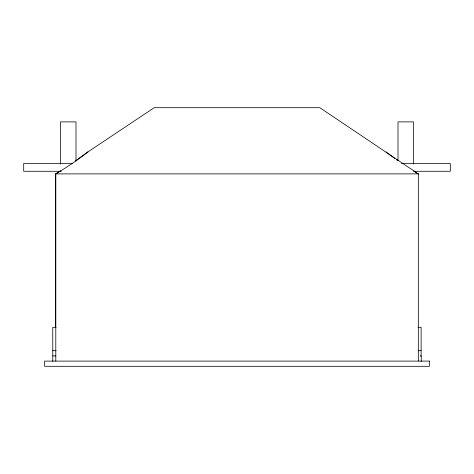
<?xml version="1.0" encoding="UTF-8"?>
<svg xmlns="http://www.w3.org/2000/svg" width="474" height="474" viewBox="0 0 474 474"><rect width="100%" height="100%" fill="white"/><g stroke="black" fill="none" stroke-linecap="round" stroke-linejoin="round"><path stroke-width="0.71" d="M418.329 361.105L418.329 173.887L319.814 107.699L154.186 107.699L87.406 152.261L75.793 160.615M60.328 170.913L55.671 173.887L55.671 327.801M87.406 152.261L87.957 152L78.157 159.294A27.984 2.21 -33.5 0 1 63.279 169.319L55.79 173.887L55.79 361.105M72.617 163.483L23.7 163.483L23.7 171.286L61.229 171.298M401.383 163.483L450.3 163.483L450.3 171.286L413.399 171.286M55.671 173.887L418.329 173.887M56.086 327.297L52.756 327.297L52.774 361.449M417.991 327.297L421.119 327.297L421.119 356.377M52.756 350.701L56.086 350.701M417.991 350.701L421.119 350.701M52.774 355.903L55.938 355.903M420.201 355.903L421.226 355.903L421.226 361.449M386.043 152L386.594 152.261M418.21 173.887L414.264 171.523M388.668 154.003L394.682 158.446M386.707 152.575L388.176 153.641M413.488 164.093L413.488 121.883L398.006 121.883L398.006 160.39M75.994 161.13L75.994 121.883L60.512 121.883L60.512 164.093M397.562 160.52A27.984 2.21 33.5 0 1 396.406 159.697M429.42 361.105L44.58 361.105L44.58 366.301L429.42 366.301L429.42 361.105"/></g></svg>
